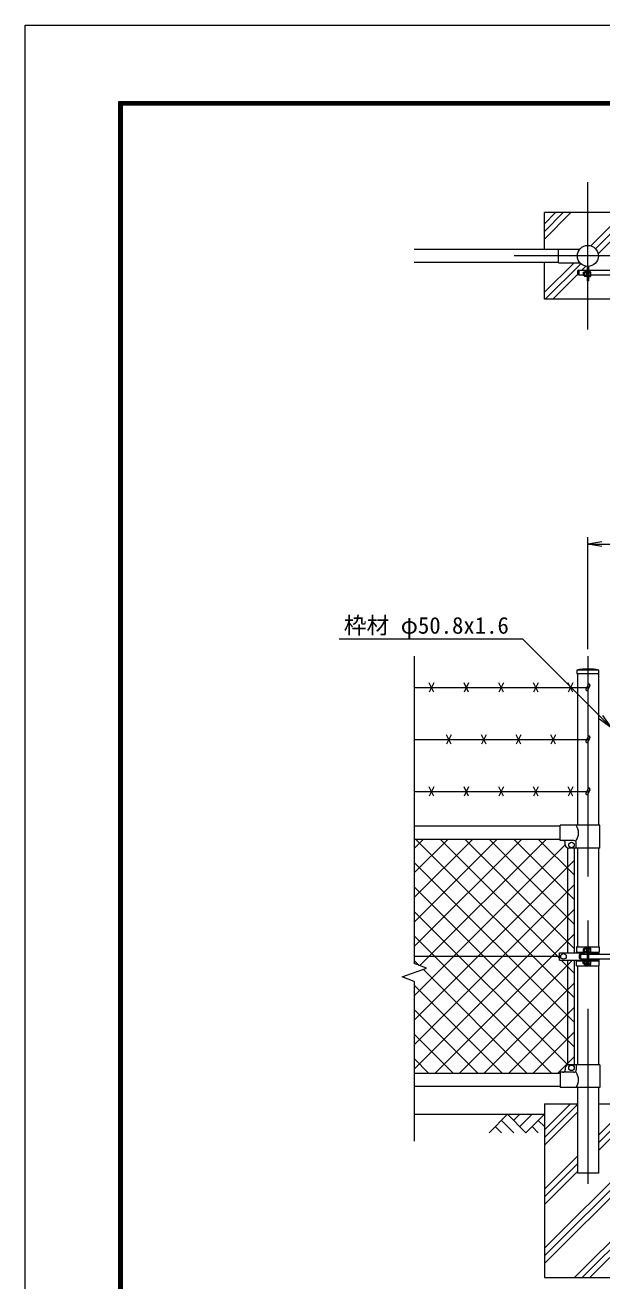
# Model space of a CAD drawing. Units: millimetres, scale not verified. Extents: x -4200 to 4200, y -2970 to 2970.
# Drawn here: x -4200 to -2539, y -649 to 2970 of the extents above; entities that cross this region are included whole.
import ezdxf
from ezdxf.enums import TextEntityAlignment as Align

# ---------------------------------------------------------------- set-up
doc = ezdxf.new("R2010")
doc.units = ezdxf.units.MM
doc.header["$LTSCALE"] = 20
doc.linetypes.add('USER1', pattern=[50.8, 31.75, -6.35, 6.35, -6.35])
for name, color, linetype, lineweight in [('0-0_D-STR-TXT', 7, 'Continuous', 9), ('0-1_D-TTL', 7, 'Continuous', 9), ('0-3_D-STR4', 7, 'Continuous', 9), ('0-4_D-BMK', 2, 'USER1', 13), ('0-5_D-STR1', 1, 'Continuous', 18), ('0-6_D-BGD', 7, 'Continuous', 9), ('0-7_D-DCR-HCH', 7, 'Continuous', 9), ('0-8_D-STR3', 3, 'Continuous', 13), ('0-9_D-STR-DIM', 7, 'Continuous', 9), ('0-A_0', 7, 'Continuous', 9), ('0-B_D-STR2', 7, 'Continuous', 9)]:
    doc.layers.add(name, color=color, linetype=linetype, lineweight=lineweight)
doc.styles.add('ＭＳ ゴシック', font='')
doc.styles.get('ＭＳ ゴシック').set_extended_font_data('MS Gothic')

# ---------------------------------------------------------------- blocks, each defined once
blk = doc.blocks.new('_Open')
at = {"layer": '0-A_0'}
blk.add_line((-20, 3.33), (0, 0), dxfattribs=at)
blk.add_lwpolyline([(-20, -3.33), (0, 0), (-20, 0)], dxfattribs=at)
blk = doc.blocks.new('MLeader10')
at = {"layer": '0-0_D-STR-TXT'}
blk.add_line((-2536.78, 980.15), (-2513.21, 947.16), dxfattribs=at)
for points in [[(-2541.49, 975.44), (-2766.16, 1200.11), (-3288.23, 1200.11), (-3295.43, 1200.11)], [(-2546.21, 970.73), (-2513.21, 947.16), (-2541.49, 975.44)]]:
    blk.add_lwpolyline(points, dxfattribs=at)

msp = doc.modelspace()

# ---------------------------------------------------------------- linework, layer by layer
at = {"layer": '0-1_D-TTL', "color": 2, "lineweight": 18}
msp.add_lwpolyline([(-4200, 2970), (4200, 2970), (4200, -2970), (-4200, -2970)], close=True, dxfattribs=at)
at = {"layer": '0-1_D-TTL'}
for points in [[(-3930, 2750), (3930, 2750), (3930, -2750), (-3930, -2750)], [(-3927.5, 2747.5), (3927.5, 2747.5), (3927.5, -2747.5), (-3927.5, -2747.5)], [(-3925, 2745), (3925, 2745), (3925, -2745), (-3925, -2745)], [(-3922.5, 2742.5), (3922.5, 2742.5), (3922.5, -2742.5), (-3922.5, -2742.5)], [(-3920, 2740), (3920, 2740), (3920, -2740), (-3920, -2740)]]:
    msp.add_lwpolyline(points, close=True, dxfattribs=at)
at = {"layer": '0-3_D-STR4'}
for p, q in [((-2704.32, 2323.85), (-2704.32, 2429.85)), ((-2454.32, 2429.85), (-2704.32, 2429.85)), ((-2704.32, -138.63), (-2704.32, -638.63)), ((-2704.32, -138.63), (-2609.57, -138.63)), ((-2549.07, -138.63), (-2454.32, -138.63)), ((-2704.32, -638.63), (-2454.32, -638.63))]:
    msp.add_line(p, q, dxfattribs=at)
msp.add_lwpolyline([(-2454.32, 2179.85), (-2704.32, 2179.85), (-2704.32, 2285.85)], dxfattribs=at)
at = {"layer": '0-4_D-BMK'}
for p, q in [((-2579.32, 2092.72), (-2579.32, 2516.99)), ((-2367.19, 2304.85), (-2791.45, 2304.85)), ((-2579.32, 1151.52), (-2579.32, -368.63))]:
    msp.add_line(p, q, dxfattribs=at)
at = {"layer": '0-5_D-STR1'}
for p, q in [((-2664.32, 2323.85), (-3079.32, 2323.85)), ((-2664.32, 2285.85), (-3079.32, 2285.85)), ((-2547.87, 1111.37), (-2610.77, 1111.37)), ((-2610.77, 1111.37), (-2610.77, 1100.37)), ((-2547.87, 1100.37), (-2610.77, 1100.37)), ((-2609.57, 1100.37), (-2609.57, 664.37)), ((-2549.07, 1100.37), (-2549.07, 664.37)), ((-2547.87, 1100.37), (-2547.87, 1111.37)), ((-2659.32, 661.37), (-3079.32, 661.37)), ((-2659.32, 623.37), (-3079.32, 623.37)), ((-2609.57, 598.37), (-2609.57, 313.87)), ((-2549.07, 598.37), (-2549.07, 313.87)), ((-2609.57, 298.87), (-2609.57, 296.87)), ((-2549.07, 298.87), (-2549.07, 296.87)), ((-2609.57, 275.87), (-2609.57, 273.87)), ((-2609.57, 258.87), (-2609.57, -25.63)), ((-2549.07, 275.87), (-2549.07, 273.87)), ((-2549.07, 258.87), (-2549.07, -25.63)), ((-2659.32, -50.63), (-3079.32, -50.63)), ((-2659.32, -88.63), (-3079.32, -88.63)), ((-2609.57, -91.63), (-2609.57, -338.63)), ((-2549.07, -91.63), (-2549.07, -338.63)), ((-2549.07, -338.63), (-2609.57, -338.63))]:
    msp.add_line(p, q, dxfattribs=at)
msp.add_circle((-2579.32, 2304.85), 30.25, dxfattribs=at)
msp.add_arc((-2579.32, 948.02), 166.35, 79.10214, 100.89786, dxfattribs=at)
at = {"layer": '0-6_D-BGD'}
msp.add_line((-3079.32, -168.63), (-2704.32, -168.63), dxfattribs=at)
at = {"layer": '0-7_D-DCR-HCH'}
for p, q in [((-2704.32, 2353.63), (-2628.1, 2429.85)), ((-2704.32, 2375.73), (-2650.2, 2429.85)), ((-2704.32, 2397.83), (-2672.3, 2429.85)), ((-2569.65, 2334.68), (-2474.47, 2429.85)), ((-2556.2, 2326.03), (-2454.32, 2427.91)), ((-2548.68, 2311.46), (-2454.32, 2405.81)), ((-2704.32, 2200), (-2619.17, 2285.15)), ((-2702.37, 2179.85), (-2599.72, 2282.51)), ((-2680.28, 2179.85), (-2608.19, 2251.94)), ((-2596.48, 2263.65), (-2585.92, 2274.21)), ((-2704.32, -213.23), (-2629.72, -138.63)), ((-2704.32, -235.33), (-2609.57, -140.58)), ((-2549.07, -228.69), (-2459.01, -138.63)), ((-2810.75, -168.63), (-2863.96, -221.84)), ((-2810.75, -168.63), (-2757.53, -221.84)), ((-2793.1, -186.46), (-2775.27, -168.63)), ((-2775.27, -204.11), (-2739.8, -168.63)), ((-2757.53, -221.84), (-2704.32, -168.63)), ((-2704.32, -257.43), (-2609.57, -162.68)), ((-2549.07, -250.79), (-2454.32, -156.04)), ((-2549.07, -272.89), (-2454.32, -178.14)), ((-2846.22, -204.11), (-2828.4, -221.84)), ((-2828.48, -186.37), (-2792.85, -221.84)), ((-2739.8, -204.11), (-2721.98, -221.84)), ((-2722.06, -186.37), (-2704.32, -204.03)), ((-2704.32, -383.94), (-2609.57, -289.19)), ((-2704.32, -554.65), (-2454.32, -304.65)), ((-2704.32, -406.04), (-2609.57, -311.29)), ((-2704.32, -576.75), (-2454.32, -326.75)), ((-2704.32, -428.14), (-2609.57, -333.39)), ((-2704.32, -598.84), (-2454.32, -348.84)), ((-2617.6, -638.63), (-2454.32, -475.36)), ((-2595.5, -638.63), (-2454.32, -497.46)), ((-2573.4, -638.63), (-2454.32, -519.55))]:
    msp.add_line(p, q, dxfattribs=at)
at = {"layer": '0-8_D-STR3'}
for p, q in [((-2664.32, 2285.15), (-2602.28, 2285.15)), ((-2608.72, 2260.65), (-2608.72, 2253.65)), ((-2605.72, 2263.65), (-2581.67, 2263.65)), ((-2605.72, 2263.65), (-2605.72, 2250.65)), ((-2605.72, 2250.65), (-2593.07, 2250.65)), ((-2593.07, 2256.05), (-2592.39, 2256.73)), ((-2593.07, 2256.05), (-2593.07, 2249.4)), ((-2588.77, 2256.05), (-2593.07, 2256.05)), ((-2588.77, 2249.4), (-2593.07, 2249.4)), ((-2593.07, 2249.4), (-2592.39, 2248.73)), ((-2588.77, 2256.73), (-2592.39, 2256.73)), ((-2592.39, 2256.73), (-2592.39, 2248.73)), ((-2588.77, 2248.73), (-2592.39, 2248.73)), ((-2588.77, 2258.55), (-2588.77, 2246.95)), ((-2583.27, 2260.23), (-2588.17, 2260.23)), ((-2583.27, 2256.73), (-2588.17, 2256.73)), ((-2583.27, 2248.73), (-2588.17, 2248.73)), ((-2583.27, 2245.23), (-2588.17, 2245.23)), ((-2583.27, 2261.23), (-2583.27, 2244.23)), ((-2581.67, 2261.23), (-2583.27, 2261.23)), ((-2581.67, 2244.23), (-2583.27, 2244.23)), ((-2581.67, 2273.59), (-2581.67, 2232.73)), ((-2579.37, 2273.5), (-2579.37, 2232.73)), ((-2577.07, 2273.58), (-2577.07, 2232.73)), ((-2577.07, 2263.65), (-2448.72, 2263.65)), ((-2577.07, 2261.63), (-2577.07, 2243.83)), ((-2577.07, 2260.23), (-2572.17, 2260.23)), ((-2577.07, 2256.73), (-2572.17, 2256.73)), ((-2577.07, 2248.73), (-2572.17, 2248.73)), ((-2577.07, 2245.23), (-2572.17, 2245.23)), ((-2571.57, 2258.55), (-2571.57, 2246.95)), ((-2571.57, 2250.65), (-2448.72, 2250.65)), ((-2577.07, 2232.73), (-2581.67, 2232.73)), ((-3079.32, 1061.37), (-2582.63, 1061.37)), ((-3022.61, 1074.78), (-3036.03, 1047.95)), ((-3022.61, 1047.95), (-3036.03, 1074.78)), ((-2922.61, 1074.78), (-2936.03, 1047.95)), ((-2922.61, 1047.95), (-2936.03, 1074.78)), ((-2822.61, 1074.78), (-2836.03, 1047.95)), ((-2822.61, 1047.95), (-2836.03, 1074.78)), ((-2722.61, 1074.78), (-2736.03, 1047.95)), ((-2722.61, 1047.95), (-2736.03, 1074.78)), ((-2622.61, 1074.78), (-2636.03, 1047.95)), ((-2622.61, 1047.95), (-2636.03, 1074.78)), ((-2578.89, 1069.4), (-2584.84, 1056.64)), ((-2573.45, 1066.86), (-2579.4, 1054.1)), ((-3079.32, 911.37), (-2582.63, 911.37)), ((-2972.61, 924.78), (-2986.03, 897.95)), ((-2972.61, 897.95), (-2986.03, 924.78)), ((-2872.61, 924.78), (-2886.03, 897.95)), ((-2872.61, 897.95), (-2886.03, 924.78)), ((-2772.61, 924.78), (-2786.03, 897.95)), ((-2772.61, 897.95), (-2786.03, 924.78)), ((-2672.61, 924.78), (-2686.03, 897.95)), ((-2672.61, 897.95), (-2686.03, 924.78)), ((-2578.89, 919.4), (-2584.84, 906.64)), ((-2573.45, 916.86), (-2579.4, 904.1)), ((-3079.32, 761.37), (-2582.63, 761.37)), ((-3022.61, 774.78), (-3036.03, 747.95)), ((-3022.61, 747.95), (-3036.03, 774.78)), ((-2922.61, 774.78), (-2936.03, 747.95)), ((-2922.61, 747.95), (-2936.03, 774.78)), ((-2822.61, 774.78), (-2836.03, 747.95)), ((-2822.61, 747.95), (-2836.03, 774.78)), ((-2722.61, 774.78), (-2736.03, 747.95)), ((-2722.61, 747.95), (-2736.03, 774.78)), ((-2622.61, 774.78), (-2636.03, 747.95)), ((-2622.61, 747.95), (-2636.03, 774.78)), ((-2578.89, 769.4), (-2584.84, 756.64)), ((-2573.45, 766.86), (-2579.4, 754.1)), ((-2544.62, 664.37), (-2659.32, 664.37)), ((-2659.32, 620.37), (-2659.32, 664.37)), ((-2544.62, 598.37), (-2544.62, 664.37)), ((-2619.72, 620.37), (-2659.32, 620.37)), ((-2644.32, 608.37), (-2644.32, 613.37)), ((-2637.82, 599), (-2637.82, 296.87)), ((-2544.62, 598.37), (-2634.32, 598.37)), ((-2618.82, 598.37), (-2618.82, 296.87)), ((-2612.72, 598.37), (-2612.72, 613.37)), ((-2661.32, 275.87), (-2661.32, 296.87)), ((-2661.32, 296.87), (-2588.43, 296.87)), ((-2611.87, 313.87), (-2546.77, 313.87)), ((-2611.87, 313.87), (-2611.87, 298.87)), ((-2611.87, 298.87), (-2588.72, 298.87)), ((-2603.92, 289.87), (-2603.92, 282.87)), ((-2600.92, 292.87), (-2581.62, 292.87)), ((-2600.92, 292.87), (-2600.92, 279.87)), ((-2593.02, 307.19), (-2592.34, 307.87)), ((-2593.02, 307.19), (-2593.02, 300.54)), ((-2588.72, 307.19), (-2593.02, 307.19)), ((-2593.02, 300.54), (-2592.34, 299.87)), ((-2588.72, 300.54), (-2593.02, 300.54)), ((-2588.72, 307.87), (-2592.34, 307.87)), ((-2592.34, 307.87), (-2592.34, 299.87)), ((-2588.72, 299.87), (-2592.34, 299.87)), ((-2588.72, 309.69), (-2588.72, 298.09)), ((-2583.22, 311.37), (-2588.12, 311.37)), ((-2583.22, 307.87), (-2588.12, 307.87)), ((-2583.22, 299.87), (-2588.12, 299.87)), ((-2583.22, 296.37), (-2588.12, 296.37)), ((-2581.62, 312.37), (-2583.22, 312.37)), ((-2583.22, 312.37), (-2583.22, 295.37)), ((-2581.62, 295.37), (-2583.22, 295.37)), ((-2581.62, 313.87), (-2581.62, 258.87)), ((-2579.32, 313.87), (-2579.32, 258.87)), ((-2577.02, 313.87), (-2577.02, 258.87)), ((-2577.02, 312.77), (-2577.02, 294.97)), ((-2577.02, 311.37), (-2572.12, 311.37)), ((-2577.02, 307.87), (-2572.12, 307.87)), ((-2577.02, 299.87), (-2572.12, 299.87)), ((-2577.02, 296.37), (-2572.12, 296.37)), ((-2577.02, 292.87), (-2448.67, 292.87)), ((-2571.81, 296.87), (-2546.52, 296.87)), ((-2571.52, 309.69), (-2571.52, 298.09)), ((-2571.52, 298.87), (-2546.77, 298.87)), ((-2546.77, 313.87), (-2546.77, 298.87)), ((-2546.52, 292.87), (-2546.52, 296.87)), ((-2661.32, 286.37), (-3079.32, 286.37)), ((-2661.32, 275.87), (-2588.43, 275.87)), ((-2637.82, 275.87), (-2637.82, -26.27)), ((-2618.82, 275.87), (-2618.82, -25.63)), ((-2611.87, 273.87), (-2588.72, 273.87)), ((-2611.87, 258.87), (-2611.87, 273.87)), ((-2611.87, 258.87), (-2546.77, 258.87)), ((-2600.92, 279.87), (-2581.62, 279.87)), ((-2593.02, 272.19), (-2592.34, 272.87)), ((-2588.72, 272.19), (-2593.02, 272.19)), ((-2593.02, 265.54), (-2593.02, 272.19)), ((-2588.72, 265.54), (-2593.02, 265.54)), ((-2593.02, 265.54), (-2592.34, 264.87)), ((-2592.34, 264.87), (-2592.34, 272.87)), ((-2588.72, 272.87), (-2592.34, 272.87)), ((-2588.72, 264.87), (-2592.34, 264.87)), ((-2588.72, 263.05), (-2588.72, 274.65)), ((-2583.22, 276.37), (-2588.12, 276.37)), ((-2583.22, 272.87), (-2588.12, 272.87)), ((-2583.22, 264.87), (-2588.12, 264.87)), ((-2583.22, 261.37), (-2588.12, 261.37)), ((-2583.22, 260.37), (-2583.22, 277.37)), ((-2581.62, 277.37), (-2583.22, 277.37)), ((-2581.62, 260.37), (-2583.22, 260.37)), ((-2577.02, 279.87), (-2448.67, 279.87)), ((-2577.02, 276.37), (-2572.12, 276.37)), ((-2577.02, 272.87), (-2572.12, 272.87)), ((-2577.02, 264.87), (-2572.12, 264.87)), ((-2577.02, 261.37), (-2572.12, 261.37)), ((-2571.81, 275.87), (-2546.52, 275.87)), ((-2571.62, 273.87), (-2546.77, 273.87)), ((-2571.52, 274.69), (-2571.52, 263.09)), ((-2546.77, 258.87), (-2546.77, 273.87)), ((-2546.52, 275.87), (-2546.52, 279.87)), ((-2644.32, -35.63), (-2644.32, -40.63)), ((-2544.62, -25.63), (-2634.32, -25.63)), ((-2612.72, -25.63), (-2612.72, -40.63)), ((-2544.62, -25.63), (-2544.62, -91.63)), ((-2619.72, -47.63), (-2659.32, -47.63)), ((-2659.32, -47.63), (-2659.32, -91.63)), ((-2544.62, -91.63), (-2659.32, -91.63))]:
    msp.add_line(p, q, dxfattribs=at)
msp.add_lwpolyline([(-2664.32, 2285.15), (-2664.32, 2324.55), (-2602.28, 2324.55)], dxfattribs=at)
for centre in [(-2626.32, 607.37), (-2649.32, 286.37), (-2626.32, -34.63)]:
    msp.add_circle(centre, 8, dxfattribs=at)
for centre, radius, start, end in [((-2605.72, 2260.65), 3, 90, 180), ((-2605.72, 2253.65), 3, 180, 270), ((-2585.92, 2258.48), 2.85, 142.09851, 217.90149), ((-2575.14, 2252.73), 13.63, 162.93847, 197.06153), ((-2585.92, 2246.98), 2.85, 142.14171, 217.85829), ((-2585.21, 2252.73), 13.63, 342.93847, 17.06153), ((-2574.42, 2258.48), 2.85, 322.09851, 37.90149), ((-2574.42, 2246.98), 2.85, 322.14171, 37.85829), ((-2582.12, 1055.37), 3, 154.99707, 334.99524), ((-2576.17, 1068.13), 3, 334.99524, 154.99707), ((-2582.12, 905.37), 3, 154.99707, 334.99524), ((-2576.17, 918.13), 3, 334.99524, 154.99707), ((-2576.17, 768.13), 3, 334.99524, 154.99707), ((-2582.12, 755.37), 3, 154.99707, 334.99524), ((-2646.94, 642.37), 40.68, 327.25964, 32.74036), ((-2651.32, 613.37), 7, 0, 90), ((-2619.72, 613.37), 7, 0, 90), ((-2634.32, 608.37), 10, 180, 270), ((-2600.92, 289.87), 3, 90, 180), ((-2585.87, 309.62), 2.85, 142.09851, 217.90149), ((-2575.09, 303.87), 13.63, 162.93847, 197.06153), ((-2585.87, 298.12), 2.85, 142.14171, 217.85829), ((-2585.16, 303.87), 13.63, 342.93847, 17.06153), ((-2574.37, 309.62), 2.85, 322.09851, 37.90149), ((-2574.37, 298.12), 2.85, 322.14171, 37.85829), ((-2600.92, 282.87), 3, 180, 270), ((-2585.87, 274.62), 2.85, 142.14171, 217.85829), ((-2575.09, 268.87), 13.63, 162.93847, 197.06153), ((-2585.87, 263.12), 2.85, 142.09851, 217.90149), ((-2585.16, 268.87), 13.63, 342.93847, 17.06153), ((-2574.37, 274.62), 2.85, 322.09851, 37.90149), ((-2574.37, 263.12), 2.85, 322.14171, 37.85829), ((-2634.32, -35.63), 10, 90, 180), ((-2651.32, -40.63), 7, 270, 0), ((-2619.72, -40.63), 7, 270, 0), ((-2646.94, -69.63), 40.68, 327.25964, 32.74036)]:
    msp.add_arc(centre, radius, start, end, dxfattribs=at)
at = {"layer": '0-9_D-STR-DIM'}
for p, q in [((-2579.32, 1171.52), (-2579.32, 1494.03)), ((-2539.32, 1474.03), (-1584.32, 1474.03)), ((-3079.32, 1151.52), (-3079.32, 265.59)), ((-3044.08, 252.77), (-3079.32, 265.59)), ((-3114.56, 227.12), (-3044.08, 252.77)), ((-3079.32, 214.29), (-3114.56, 227.12)), ((-3079.32, 214.29), (-3079.32, -245.94))]:
    msp.add_line(p, q, dxfattribs=at)
at = {"layer": '0-B_D-STR2'}
for p, q in [((-3079.32, 314.62), (-2770.58, 623.37)), ((-3079.32, 385.34), (-2841.29, 623.37)), ((-3079.32, 456.05), (-2912, 623.37)), ((-3079.32, 526.76), (-2982.71, 623.37)), ((-3079.32, 597.47), (-3053.42, 623.37)), ((-2618.82, 167.64), (-3074.55, 623.37)), ((-3063.43, 259.81), (-2699.87, 623.37)), ((-2661.32, 280.84), (-3003.84, 623.37)), ((-2618.82, 309.06), (-2933.13, 623.37)), ((-2618.82, 379.77), (-2862.42, 623.37)), ((-2618.82, 450.48), (-2791.71, 623.37)), ((-2618.82, 521.19), (-2721, 623.37)), ((-3079.32, 173.2), (-2644.32, 608.2)), ((-3079.32, 102.49), (-2618.82, 562.99)), ((-2618.82, 96.93), (-3079.32, 557.43)), ((-3079.32, 31.78), (-2618.82, 492.28)), ((-2618.82, 26.21), (-3079.32, 486.71)), ((-3079.32, -38.93), (-2618.82, 421.57)), ((-2637.25, -26.07), (-3079.32, 416)), ((-2683.4, -50.63), (-3079.32, 345.29)), ((-3020.32, -50.63), (-2618.82, 350.86)), ((-3065.19, 260.45), (-3079.32, 274.58)), ((-2949.6, -50.63), (-2623.1, 275.87)), ((-2618.82, 238.35), (-2656.34, 275.87)), ((-2754.11, -50.63), (-3053.92, 249.19)), ((-2824.82, -50.63), (-3079.32, 203.87)), ((-2878.89, -50.63), (-2618.82, 209.44)), ((-2895.53, -50.63), (-3079.32, 133.16)), ((-2808.18, -50.63), (-2618.82, 138.73)), ((-2966.24, -50.63), (-3079.32, 62.45)), ((-2737.47, -50.63), (-2618.82, 68.02)), ((-3036.95, -50.63), (-3079.32, -8.26)), ((-2666.76, -50.63), (-2618.82, -2.69))]:
    msp.add_line(p, q, dxfattribs=at)

# ---------------------------------------------------------------- block references
at = {"layer": '0-0_D-STR-TXT'}
msp.add_blockref('MLeader10', (0, 0), dxfattribs=at)
at = {"layer": '0-9_D-STR-DIM', "xscale": 2, "yscale": 2, "rotation": 180}
msp.add_blockref('_Open', (-2579.32, 1474.03), dxfattribs=at)

# ---------------------------------------------------------------- texts
at = {"layer": '0-0_D-STR-TXT', "style": 'ＭＳ ゴシック'}
msp.add_text('枠材 φ50.8x1.6', height=48.09, dxfattribs=at).set_placement((-3282.29, 1201.88), align=Align.BOTTOM_LEFT)

doc.saveas('drawing.dxf')
